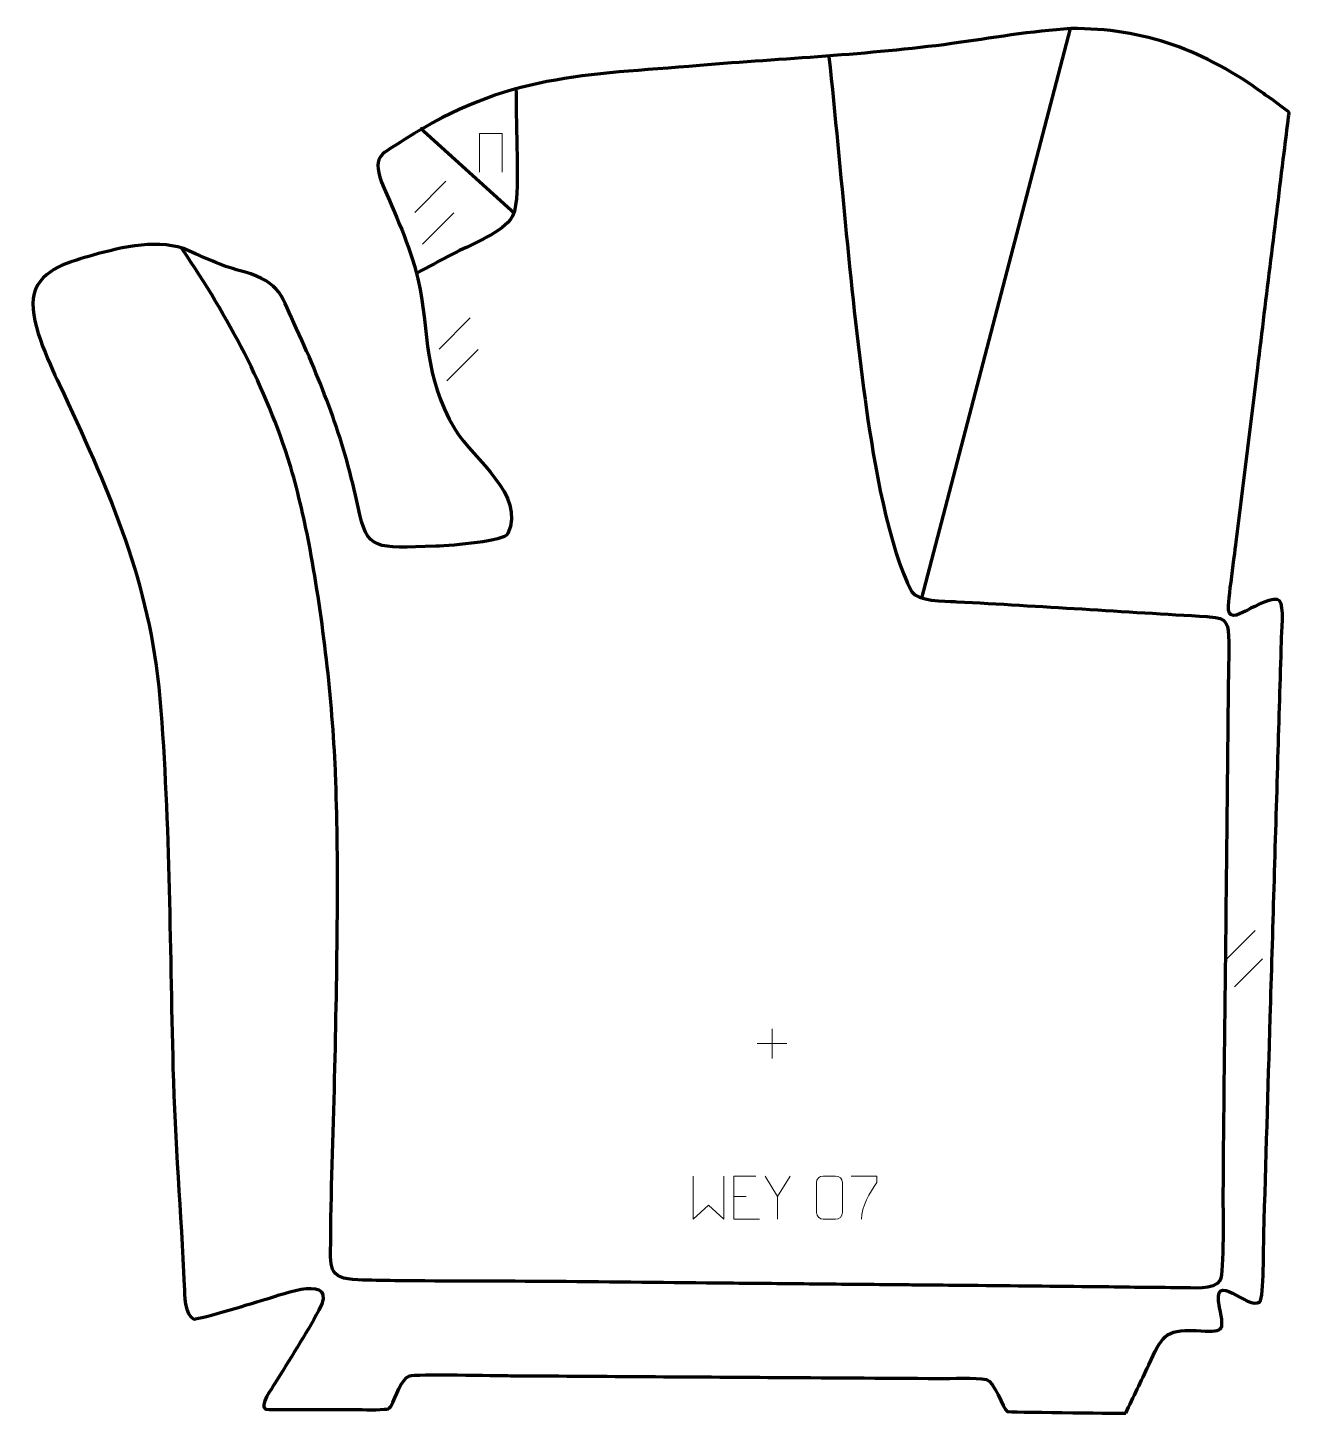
# Model space of a CAD drawing. Header units: millimetres. Extents: x 849 to 1579, y 245 to 1047.
import ezdxf

# ---------------------------------------------------------------- set-up
doc = ezdxf.new("R2010")
doc.units = ezdxf.units.MM
doc.header["$MEASUREMENT"] = 0
doc.layers.add('layer 2', color=7, linetype='Continuous')
doc.layers.add('layer 3', color=7, linetype='Continuous')

msp = doc.modelspace()

# ---------------------------------------------------------------- linework, layer by layer
at = {"layer": 'layer 2', "color": 142, "lineweight": 158}
for points in [[(1452.6514, 1046.0477), (1452.6514, 1046.0477), (1366.5695, 716.5069), (1366.5695, 716.5069)], [(1076.4133, 988.5448), (1076.4133, 988.5448), (1130.9347, 939.2984), (1130.9347, 939.2984)]]:
    msp.add_open_spline(points, degree=3, dxfattribs=at)
for points, knots in [([(1312.9515, 1029.949), (1320.304, 962.0197), (1325.2626, 892.8893), (1334.7618, 825.3344), (1334.7618, 825.3344), (1338.8289, 796.4104), (1347.4176, 745.2231), (1360.9328, 720.1499), (1360.9328, 720.1499), (1363.9788, 714.7295), (1380.2458, 714.6414), (1385.8621, 714.4476), (1385.8621, 714.4476), (1385.8621, 714.4476), (1386.962, 714.4096), (1386.962, 714.4096), (1386.962, 714.4096), (1435.304, 711.7651), (1483.6183, 708.6313), (1531.9491, 705.7926), (1531.9491, 705.7926), (1531.9491, 705.7926), (1533.1991, 705.7193), (1533.1991, 705.7193), (1533.1991, 705.7193), (1544.0552, 705.0825), (1544.0524, 701.2527), (1544.3483, 691.0498), (1544.3483, 691.0498), (1544.5418, 684.3782), (1544.2287, 677.8212), (1544.1206, 671.1675), (1544.1206, 671.1675), (1544.0287, 662.4243), (1543.9371, 653.6812), (1543.8453, 644.938), (1543.8453, 644.938), (1543.5831, 619.9575), (1543.3209, 594.977), (1543.0587, 569.9965), (1543.0587, 569.9965), (1542.9757, 562.086), (1542.8927, 554.1755), (1542.8096, 546.265), (1542.8096, 546.265), (1542.203, 488.4709), (1541.4146, 430.6221), (1540.9905, 372.8333), (1540.9905, 372.8333), (1540.9308, 364.6965), (1541.7846, 326.3198), (1539.3312, 321.7844), (1539.3312, 321.7844), (1536.1504, 315.9042), (1522.6202, 317.48), (1516.4861, 317.4687), (1516.4861, 317.4687), (1500.687, 317.4396), (1484.8857, 317.779), (1469.0878, 317.9667), (1469.0878, 317.9667), (1469.0878, 317.9667), (1468.5192, 317.973), (1468.5192, 317.973), (1468.5192, 317.973), (1443.9266, 318.2119), (1419.334, 318.4508), (1394.7413, 318.6897), (1394.7413, 318.6897), (1386.4048, 318.7707), (1378.0684, 318.8516), (1369.7319, 318.9326), (1369.7319, 318.9326), (1365.1468, 318.9772), (1360.5617, 319.0217), (1355.9767, 319.0663), (1355.9767, 319.0663), (1355.9767, 319.0663), (1354.7262, 319.0784), (1354.7262, 319.0784), (1354.7262, 319.0784), (1338.0532, 319.2404), (1321.3802, 319.4024), (1304.7072, 319.5644), (1304.7072, 319.5644), (1296.3707, 319.6454), (1288.0343, 319.7263), (1279.6978, 319.8073), (1279.6978, 319.8073), (1271.3613, 319.8883), (1263.0248, 319.9693), (1254.6883, 320.0503), (1254.6883, 320.0503), (1221.3423, 320.3742), (1187.9964, 320.6982), (1154.6504, 321.0222), (1154.6504, 321.0222), (1123.6769, 321.3231), (1092.6446, 321.1217), (1061.7186, 321.5252), (1061.7186, 321.5252), (1054.6138, 321.6179), (1047.5206, 321.7719), (1040.4189, 322.0039), (1040.4189, 322.0039), (1022.4589, 322.6064), (1024.5752, 329.9), (1024.6854, 345.4624), (1024.6854, 345.4624), (1024.919, 378.4786), (1026.3558, 411.486), (1027.1067, 444.4942), (1027.1067, 444.4942), (1027.816, 476.1095), (1028.4026, 507.719), (1028.5862, 539.3424), (1028.5862, 539.3424), (1028.7074, 564.6986), (1028.4379, 590.0592), (1027.4159, 615.3967), (1027.4159, 615.3967), (1027.4159, 615.3967), (1027.3656, 616.6437), (1027.3656, 616.6437), (1027.3656, 616.6437), (1025.6501, 658.0112), (1020.2248, 704.075), (1012.7068, 744.8081), (1012.7068, 744.8081), (1009.7449, 760.856), (1006.1062, 776.5028), (1001.5879, 792.1854), (1001.5879, 792.1854), (1001.5879, 792.1854), (1001.2326, 793.395), (1001.2326, 793.395), (1001.2326, 793.395), (986.9713, 839.0703), (965.5367, 878.7567), (938.8584, 918.2764), (938.8584, 918.2764), (938.8584, 918.2764), (938.0856, 919.3923), (938.0856, 919.3923)], [0, 0, 0, 0, 0.02702703, 0.02702703, 0.02702703, 0.02702703, 0.05405405, 0.05405405, 0.05405405, 0.05405405, 0.08108108, 0.08108108, 0.08108108, 0.08108108, 0.10810811, 0.10810811, 0.10810811, 0.10810811, 0.13513514, 0.13513514, 0.13513514, 0.13513514, 0.16216216, 0.16216216, 0.16216216, 0.16216216, 0.18918919, 0.18918919, 0.18918919, 0.18918919, 0.21621622, 0.21621622, 0.21621622, 0.21621622, 0.24324324, 0.24324324, 0.24324324, 0.24324324, 0.27027027, 0.27027027, 0.27027027, 0.27027027, 0.2972973, 0.2972973, 0.2972973, 0.2972973, 0.32432432, 0.32432432, 0.32432432, 0.32432432, 0.35135135, 0.35135135, 0.35135135, 0.35135135, 0.37837838, 0.37837838, 0.37837838, 0.37837838, 0.40540541, 0.40540541, 0.40540541, 0.40540541, 0.43243243, 0.43243243, 0.43243243, 0.43243243, 0.45945946, 0.45945946, 0.45945946, 0.45945946, 0.48648649, 0.48648649, 0.48648649, 0.48648649, 0.51351351, 0.51351351, 0.51351351, 0.51351351, 0.54054054, 0.54054054, 0.54054054, 0.54054054, 0.56756757, 0.56756757, 0.56756757, 0.56756757, 0.59459459, 0.59459459, 0.59459459, 0.59459459, 0.62162162, 0.62162162, 0.62162162, 0.62162162, 0.64864865, 0.64864865, 0.64864865, 0.64864865, 0.67567568, 0.67567568, 0.67567568, 0.67567568, 0.7027027, 0.7027027, 0.7027027, 0.7027027, 0.72972973, 0.72972973, 0.72972973, 0.72972973, 0.75675676, 0.75675676, 0.75675676, 0.75675676, 0.78378378, 0.78378378, 0.78378378, 0.78378378, 0.81081081, 0.81081081, 0.81081081, 0.81081081, 0.83783784, 0.83783784, 0.83783784, 0.83783784, 0.86486486, 0.86486486, 0.86486486, 0.86486486, 0.89189189, 0.89189189, 0.89189189, 0.89189189, 0.91891892, 0.91891892, 0.91891892, 0.91891892, 0.94594595, 0.94594595, 0.94594595, 0.94594595, 1, 1, 1, 1]), ([(1131.8759, 1011.5355), (1131.9518, 994.5966), (1132.5979, 977.4795), (1132.5729, 960.6338), (1132.5729, 960.6338), (1132.5636, 954.3059), (1132.7963, 940.2321), (1128.5778, 935.3089), (1128.5778, 935.3089), (1121.4164, 926.9511), (1105.1192, 920.6367), (1095.1457, 915.5424), (1095.1457, 915.5424), (1088.1779, 911.8609), (1081.2552, 908.0856), (1074.2956, 904.3855)], [0, 0, 0, 0, 0.2, 0.2, 0.2, 0.2, 0.4, 0.4, 0.4, 0.4, 0.6, 0.6, 0.6, 0.6, 1, 1, 1, 1])]:
    msp.add_open_spline(points, degree=3, knots=knots, dxfattribs=at)
at = {"layer": 'layer 2', "color": 142, "lineweight": 9}
for points, knots in [([(1110.77, 962.907), (1110.77, 962.907), (1110.77, 985.2573), (1110.77, 985.2573), (1110.77, 985.2573), (1110.77, 985.2573), (1123.8883, 985.2573), (1123.8883, 985.2573), (1123.8883, 985.2573), (1123.8883, 985.2573), (1123.8883, 962.907), (1123.8883, 962.907)], [0, 0, 0, 0, 0.25, 0.25, 0.25, 0.25, 0.5, 0.5, 0.5, 0.5, 1, 1, 1, 1]), ([(1234.4755, 382.0758), (1234.4755, 382.0758), (1234.4755, 357.1178), (1234.4755, 357.1178), (1234.4755, 357.1178), (1234.4755, 357.1178), (1243.3182, 365.1825), (1243.3182, 365.1825), (1243.3182, 365.1825), (1243.3182, 365.1825), (1252.1606, 357.1184), (1252.1606, 357.1184), (1252.1606, 357.1184), (1252.1606, 357.1184), (1252.1606, 382.0758), (1252.1606, 382.0758)], [0, 0, 0, 0, 0.2, 0.2, 0.2, 0.2, 0.4, 0.4, 0.4, 0.4, 0.6, 0.6, 0.6, 0.6, 1, 1, 1, 1]), ([(1270.759, 382.0736), (1270.759, 382.0736), (1257.8851, 382.0736), (1257.8851, 382.0736), (1257.8851, 382.0736), (1257.8851, 382.0736), (1257.8851, 357.12), (1257.8851, 357.12), (1257.8851, 357.12), (1257.8851, 357.12), (1272.7509, 357.12), (1272.7509, 357.12)], [0, 0, 0, 0, 0.25, 0.25, 0.25, 0.25, 0.5, 0.5, 0.5, 0.5, 1, 1, 1, 1]), ([(1290.6397, 382.0736), (1290.6397, 382.0736), (1283.3173, 370.1749), (1283.3173, 370.1749), (1283.3173, 370.1749), (1283.3173, 370.1749), (1283.318, 357.12), (1283.318, 357.12)], [0, 0, 0, 0, 0.33333333, 0.33333333, 0.33333333, 0.33333333, 1, 1, 1, 1]), ([(1309.7373, 382.0961), (1312.1034, 382.0961), (1314.4699, 382.0961), (1316.8364, 382.0961), (1316.8364, 382.0961), (1318.8169, 382.1317), (1320.8429, 380.6374), (1320.87, 378.1953), (1320.87, 378.1953), (1320.8696, 372.4379), (1320.8696, 366.6801), (1320.87, 360.9219), (1320.87, 360.9219), (1320.7279, 358.5943), (1319.0215, 357.112), (1316.8364, 357.1012), (1316.8364, 357.1012), (1314.464, 357.1016), (1312.0916, 357.1016), (1309.7196, 357.1012), (1309.7196, 357.1012), (1307.7611, 356.9956), (1305.7547, 358.8835), (1305.7661, 360.9045), (1305.7661, 360.9045), (1305.7665, 366.6851), (1305.7665, 372.4654), (1305.7661, 378.2452), (1305.7661, 378.2452), (1305.7704, 380.3872), (1307.5475, 382.1097), (1309.7373, 382.0961)], [0, 0, 0, 0, 0.11111111, 0.11111111, 0.11111111, 0.11111111, 0.22222222, 0.22222222, 0.22222222, 0.22222222, 0.33333333, 0.33333333, 0.33333333, 0.33333333, 0.44444444, 0.44444444, 0.44444444, 0.44444444, 0.55555556, 0.55555556, 0.55555556, 0.55555556, 0.66666667, 0.66666667, 0.66666667, 0.66666667, 0.77777778, 0.77777778, 0.77777778, 0.77777778, 1, 1, 1, 1]), ([(1325.91, 382.0761), (1325.91, 382.0761), (1340.7261, 382.0761), (1340.7261, 382.0761), (1340.7261, 382.0761), (1340.7258, 380.8265), (1340.7258, 379.5769), (1340.7261, 378.3271), (1340.7261, 378.3271), (1336.7317, 372.33), (1331.8165, 364.4964), (1331.8165, 357.1176)], [0, 0, 0, 0, 0.25, 0.25, 0.25, 0.25, 0.5, 0.5, 0.5, 0.5, 1, 1, 1, 1])]:
    msp.add_open_spline(points, degree=3, knots=knots, dxfattribs=at)
for points in [[(1073.2929, 939.6105), (1073.2929, 939.6105), (1091.339, 957.6566), (1091.339, 957.6566)], [(1073.2929, 939.6105), (1073.2929, 939.6105), (1091.339, 957.6566), (1091.339, 957.6566)], [(1077.845, 921.2969), (1077.845, 921.2969), (1095.8911, 939.343), (1095.8911, 939.343)], [(1077.845, 921.2969), (1077.845, 921.2969), (1095.8911, 939.343), (1095.8911, 939.343)], [(1087.404, 860.5882), (1087.404, 860.5882), (1105.4501, 878.6343), (1105.4501, 878.6343)], [(1087.404, 860.5882), (1087.404, 860.5882), (1105.4501, 878.6343), (1105.4501, 878.6343)], [(1091.9561, 842.2746), (1091.9561, 842.2746), (1110.0022, 860.3207), (1110.0022, 860.3207)], [(1091.9561, 842.2746), (1091.9561, 842.2746), (1110.0022, 860.3207), (1110.0022, 860.3207)], [(1543.5127, 508.0091), (1543.5127, 508.0091), (1559.7114, 524.2078), (1559.7114, 524.2078)], [(1547.5988, 491.5703), (1547.5988, 491.5703), (1563.7975, 507.769), (1563.7975, 507.769)], [(1280.0593, 467.2884), (1280.0593, 467.2884), (1280.0593, 450.1356), (1280.0593, 450.1356)], [(1271.4829, 458.712), (1271.4829, 458.712), (1288.6357, 458.712), (1288.6357, 458.712)], [(1283.3173, 370.1749), (1283.3173, 370.1749), (1275.9964, 382.0736), (1275.9964, 382.0736)], [(1257.8851, 370.1939), (1257.8851, 370.1939), (1265.0532, 370.1939), (1265.0532, 370.1939)]]:
    msp.add_open_spline(points, degree=3, dxfattribs=at)
at = {"layer": 'layer 3', "color": 242, "lineweight": 158}
msp.add_open_spline([(1484.754, 244.7989), (1477.8582, 244.8852), (1416.5429, 245.4955), (1416.0884, 245.8329), (1416.0884, 245.8329), (1413.8386, 247.5033), (1408.4657, 263.5864), (1404.0844, 264.3958), (1404.0844, 264.3958), (1398.0698, 265.5069), (1383.462, 264.9368), (1376.5424, 264.9459), (1376.5424, 264.9459), (1343.5898, 265.1606), (1310.6372, 265.3753), (1277.6845, 265.59), (1277.6845, 265.59), (1228.047, 265.9134), (1178.4095, 266.2368), (1128.772, 266.5601), (1128.772, 266.5601), (1121.2122, 266.6163), (1073.1499, 267.6397), (1070.3836, 266.4593), (1070.3836, 266.4593), (1064.4887, 263.9439), (1063.1028, 254.6409), (1059.4281, 248.8028), (1059.4281, 248.8028), (1058.4034, 247.1747), (1057.7361, 247.331), (1055.5228, 247.1045), (1055.5228, 247.1045), (1049.9222, 246.5313), (1041.3491, 247.0488), (1035.4044, 247.0624), (1035.4044, 247.0624), (1030.0896, 247.0538), (987.8842, 246.7183), (986.9597, 247.2101), (986.9597, 247.2101), (983.246, 249.1858), (990.6693, 259.3495), (991.995, 261.4919), (991.995, 261.4919), (1000.4961, 275.2771), (1010.1831, 290.233), (1017.8012, 304.3899), (1017.8012, 304.3899), (1029.6309, 326.3731), (996.6863, 313.6729), (987.8038, 311.0182), (987.8038, 311.0182), (981.5062, 309.136), (949.3138, 299.3052), (945.4578, 299.3524), (945.4578, 299.3524), (940, 301.3543), (940.1294, 313.6534), (939.9201, 318.504), (939.9201, 318.504), (937.9436, 360.6578), (934.5684, 402.2108), (933.4047, 444.4986), (933.4047, 444.4986), (931.4442, 517.7282), (931.6794, 592.1203), (925.2575, 665.063), (925.2575, 665.063), (917.7237, 732.01), (895.4871, 780.2386), (867.5832, 840.1898), (867.5832, 840.1898), (861.6044, 853.0351), (849.3286, 878.5565), (852.9723, 892.6964), (852.9723, 892.6964), (857.3264, 907.3098), (874.2805, 911.1731), (887.213, 914.8881), (887.213, 914.8881), (903.6548, 919.6111), (926.3246, 924.7956), (942.5344, 917.4723), (942.5344, 917.4723), (954.2028, 912.2007), (962.0098, 908.4292), (974.6725, 905.2573), (974.6725, 905.2573), (996.1974, 898.9382), (996.1016, 891.0479), (1004.9206, 872.3168), (1004.9206, 872.3168), (1020.8881, 837.4071), (1032.8135, 806.421), (1040.4658, 769.0367), (1040.4658, 769.0367), (1045.6461, 743.7291), (1050.6799, 745.3256), (1085.4469, 746.502), (1085.4469, 746.502), (1095.8028, 746.8524), (1125.0727, 749.3639), (1127.1424, 753.7854), (1127.1424, 753.7854), (1137.6845, 776.3064), (1107.5354, 796.3999), (1096.6337, 814.0904), (1096.6337, 814.0904), (1077.4571, 846.7714), (1082.6004, 867.4263), (1075.0706, 901.1778), (1075.0706, 901.1778), (1070.0765, 921.7493), (1062.2131, 937.9381), (1054.0754, 957.1231), (1054.0754, 957.1231), (1048.5024, 973.844), (1054.5702, 973.064), (1067.3738, 981.7717), (1067.3738, 981.7717), (1126.5515, 1019.7285), (1171.0864, 1018.9558), (1238.1828, 1024.6731), (1238.1828, 1024.6731), (1287.2564, 1028.6993), (1335.0266, 1030.7489), (1384.022, 1037.2838), (1384.022, 1037.2838), (1406.2073, 1040.2927), (1430.8626, 1044.7799), (1452.9952, 1045.9686), (1452.9952, 1045.9686), (1494.9365, 1046.5151), (1531.0369, 1032.987), (1564.6245, 1008.3684), (1564.6245, 1008.3684), (1566.2348, 1007.1801), (1579.2913, 998.0104), (1579.3685, 997.3184), (1579.3685, 997.3184), (1579.3895, 997.1302), (1579.041, 995.54), (1578.9927, 995.2296), (1578.9927, 995.2296), (1578.1426, 988.1903), (1577.2637, 981.1543), (1576.3977, 974.1169), (1576.3977, 974.1169), (1571.308, 932.7134), (1566.2184, 891.3098), (1561.1287, 849.9062), (1561.1287, 849.9062), (1559.0928, 833.3447), (1557.057, 816.7833), (1555.0211, 800.2218), (1555.0211, 800.2218), (1552.9852, 783.6604), (1550.9494, 767.099), (1548.9135, 750.5375), (1548.9135, 750.5375), (1548.1453, 744.2293), (1543.724, 713.2931), (1544.1406, 709.7063), (1544.1406, 709.7063), (1544.884, 703.3048), (1552.0003, 708.031), (1555.5723, 709.7604), (1555.5723, 709.7604), (1558.8177, 711.3317), (1570.9703, 717.9933), (1573.766, 714.9816), (1573.766, 714.9816), (1576.6094, 711.9185), (1575.0138, 696.3353), (1574.8571, 691.3925), (1574.8571, 691.3925), (1574.1433, 668.8772), (1573.521, 646.3565), (1572.8499, 623.8395), (1572.8499, 623.8395), (1571.357, 573.8091), (1569.8641, 523.7787), (1568.3712, 473.7483), (1568.3712, 473.7483), (1567.1271, 432.0564), (1565.883, 390.3644), (1564.6389, 348.6724), (1564.6389, 348.6724), (1564.5126, 343.0928), (1564.613, 311.815), (1562.4196, 309.3612), (1562.4196, 309.3612), (1555.7132, 303.7682), (1534.3557, 329.3466), (1539.005, 306.0321), (1539.005, 306.0321), (1542.082, 291.487), (1541.4327, 291.8755), (1525.4311, 292.6454), (1525.4311, 292.6454), (1506.6688, 293.5481), (1505.7701, 289.0099), (1498.0573, 272.7451), (1498.0573, 272.7451), (1493.6367, 263.4227), (1489.2265, 254.0966), (1484.754, 244.7989)], degree=3, knots=[0, 0, 0, 0, 0.01886792, 0.01886792, 0.01886792, 0.01886792, 0.03773585, 0.03773585, 0.03773585, 0.03773585, 0.05660377, 0.05660377, 0.05660377, 0.05660377, 0.0754717, 0.0754717, 0.0754717, 0.0754717, 0.09433962, 0.09433962, 0.09433962, 0.09433962, 0.11320755, 0.11320755, 0.11320755, 0.11320755, 0.13207547, 0.13207547, 0.13207547, 0.13207547, 0.1509434, 0.1509434, 0.1509434, 0.1509434, 0.16981132, 0.16981132, 0.16981132, 0.16981132, 0.18867925, 0.18867925, 0.18867925, 0.18867925, 0.20754717, 0.20754717, 0.20754717, 0.20754717, 0.22641509, 0.22641509, 0.22641509, 0.22641509, 0.24528302, 0.24528302, 0.24528302, 0.24528302, 0.26415094, 0.26415094, 0.26415094, 0.26415094, 0.28301887, 0.28301887, 0.28301887, 0.28301887, 0.30188679, 0.30188679, 0.30188679, 0.30188679, 0.32075472, 0.32075472, 0.32075472, 0.32075472, 0.33962264, 0.33962264, 0.33962264, 0.33962264, 0.35849057, 0.35849057, 0.35849057, 0.35849057, 0.37735849, 0.37735849, 0.37735849, 0.37735849, 0.39622642, 0.39622642, 0.39622642, 0.39622642, 0.41509434, 0.41509434, 0.41509434, 0.41509434, 0.43396226, 0.43396226, 0.43396226, 0.43396226, 0.45283019, 0.45283019, 0.45283019, 0.45283019, 0.47169811, 0.47169811, 0.47169811, 0.47169811, 0.49056604, 0.49056604, 0.49056604, 0.49056604, 0.50943396, 0.50943396, 0.50943396, 0.50943396, 0.52830189, 0.52830189, 0.52830189, 0.52830189, 0.54716981, 0.54716981, 0.54716981, 0.54716981, 0.56603774, 0.56603774, 0.56603774, 0.56603774, 0.58490566, 0.58490566, 0.58490566, 0.58490566, 0.60377358, 0.60377358, 0.60377358, 0.60377358, 0.62264151, 0.62264151, 0.62264151, 0.62264151, 0.64150943, 0.64150943, 0.64150943, 0.64150943, 0.66037736, 0.66037736, 0.66037736, 0.66037736, 0.67924528, 0.67924528, 0.67924528, 0.67924528, 0.69811321, 0.69811321, 0.69811321, 0.69811321, 0.71698113, 0.71698113, 0.71698113, 0.71698113, 0.73584906, 0.73584906, 0.73584906, 0.73584906, 0.75471698, 0.75471698, 0.75471698, 0.75471698, 0.77358491, 0.77358491, 0.77358491, 0.77358491, 0.79245283, 0.79245283, 0.79245283, 0.79245283, 0.81132075, 0.81132075, 0.81132075, 0.81132075, 0.83018868, 0.83018868, 0.83018868, 0.83018868, 0.8490566, 0.8490566, 0.8490566, 0.8490566, 0.86792453, 0.86792453, 0.86792453, 0.86792453, 0.88679245, 0.88679245, 0.88679245, 0.88679245, 0.90566038, 0.90566038, 0.90566038, 0.90566038, 0.9245283, 0.9245283, 0.9245283, 0.9245283, 0.94339623, 0.94339623, 0.94339623, 0.94339623, 0.96226415, 0.96226415, 0.96226415, 0.96226415, 1, 1, 1, 1], dxfattribs=at)

doc.saveas('drawing.dxf')
